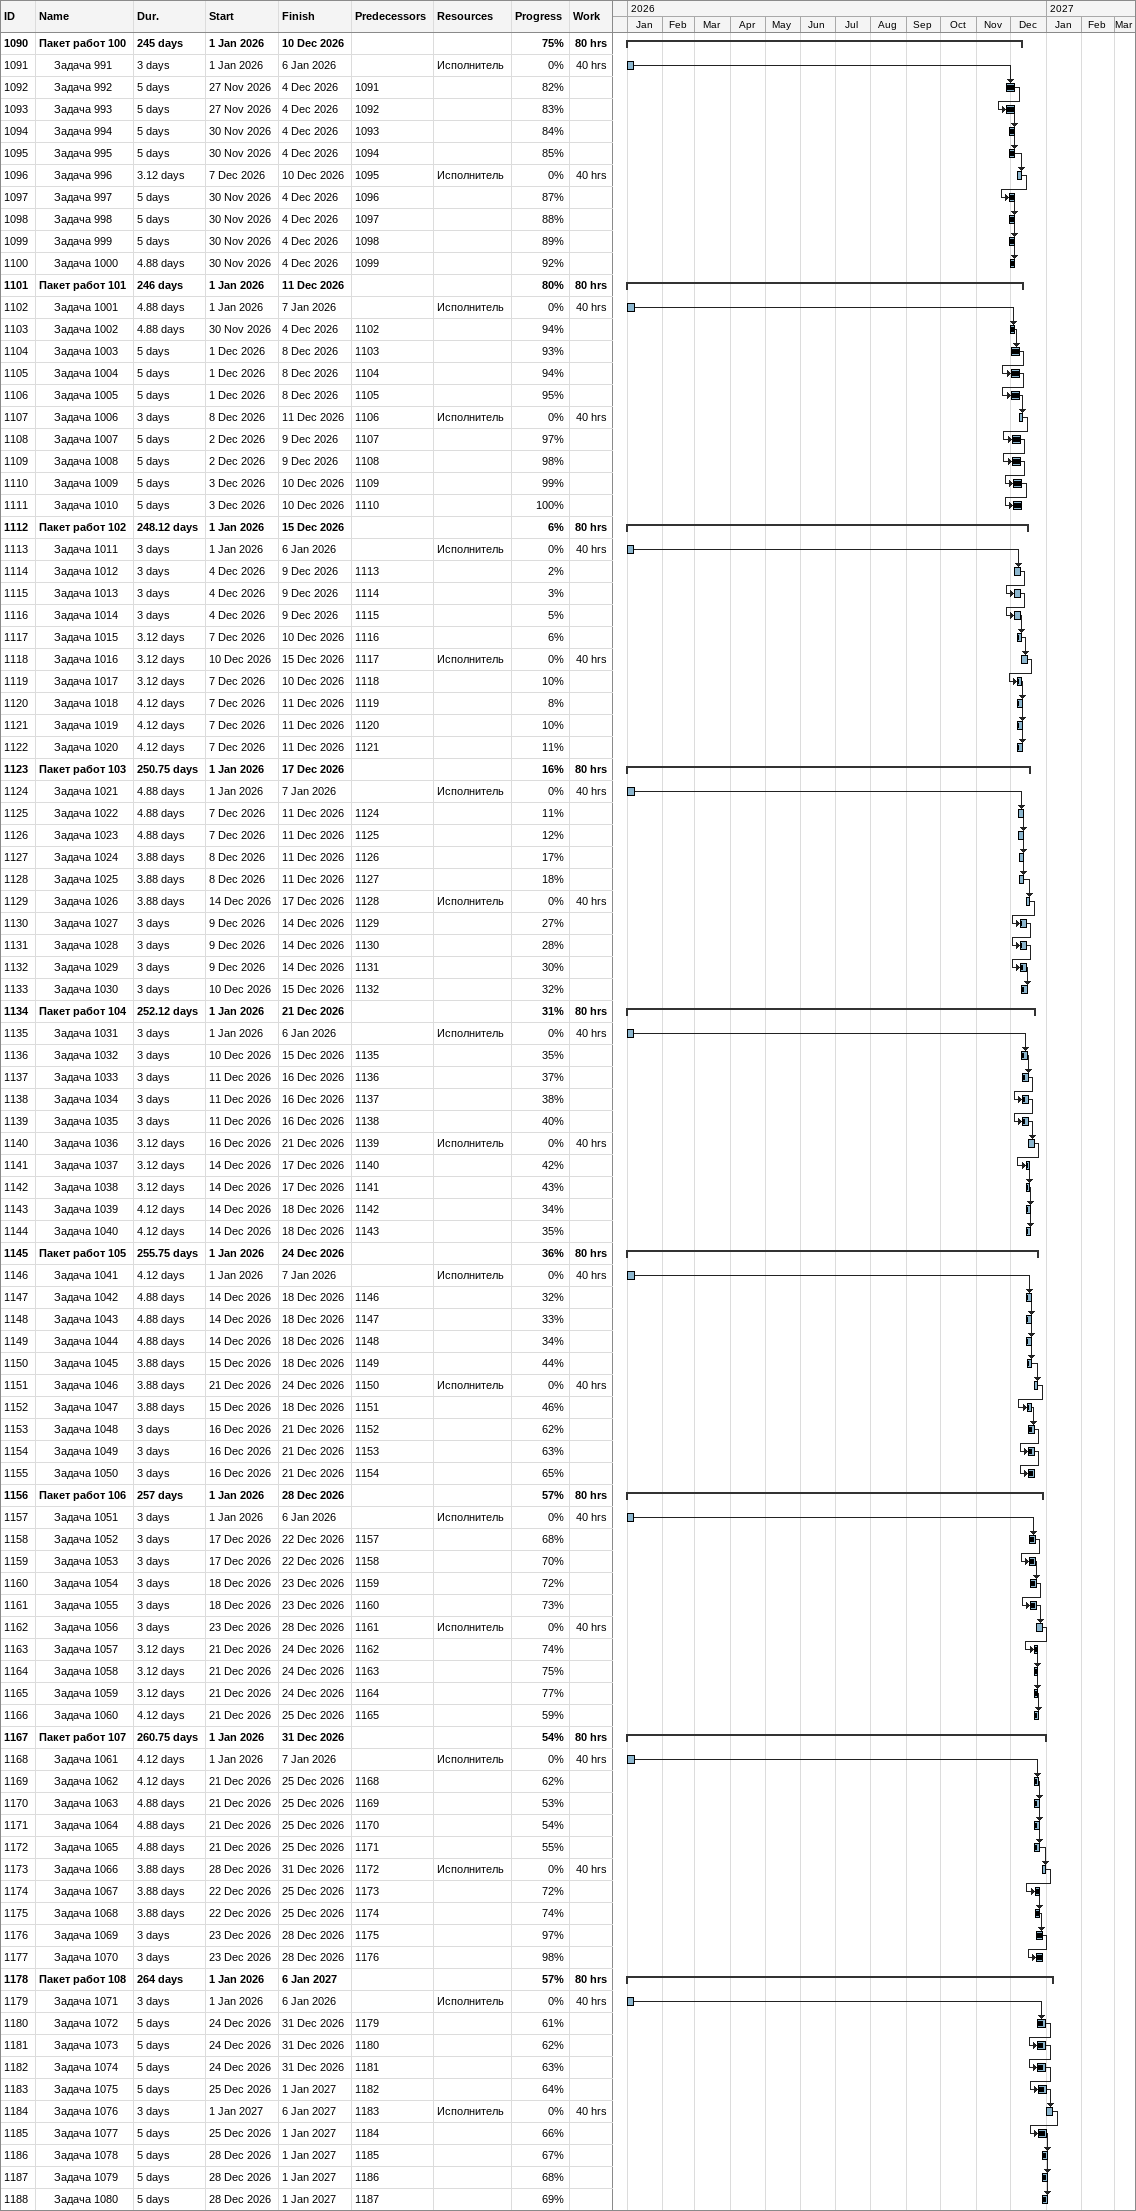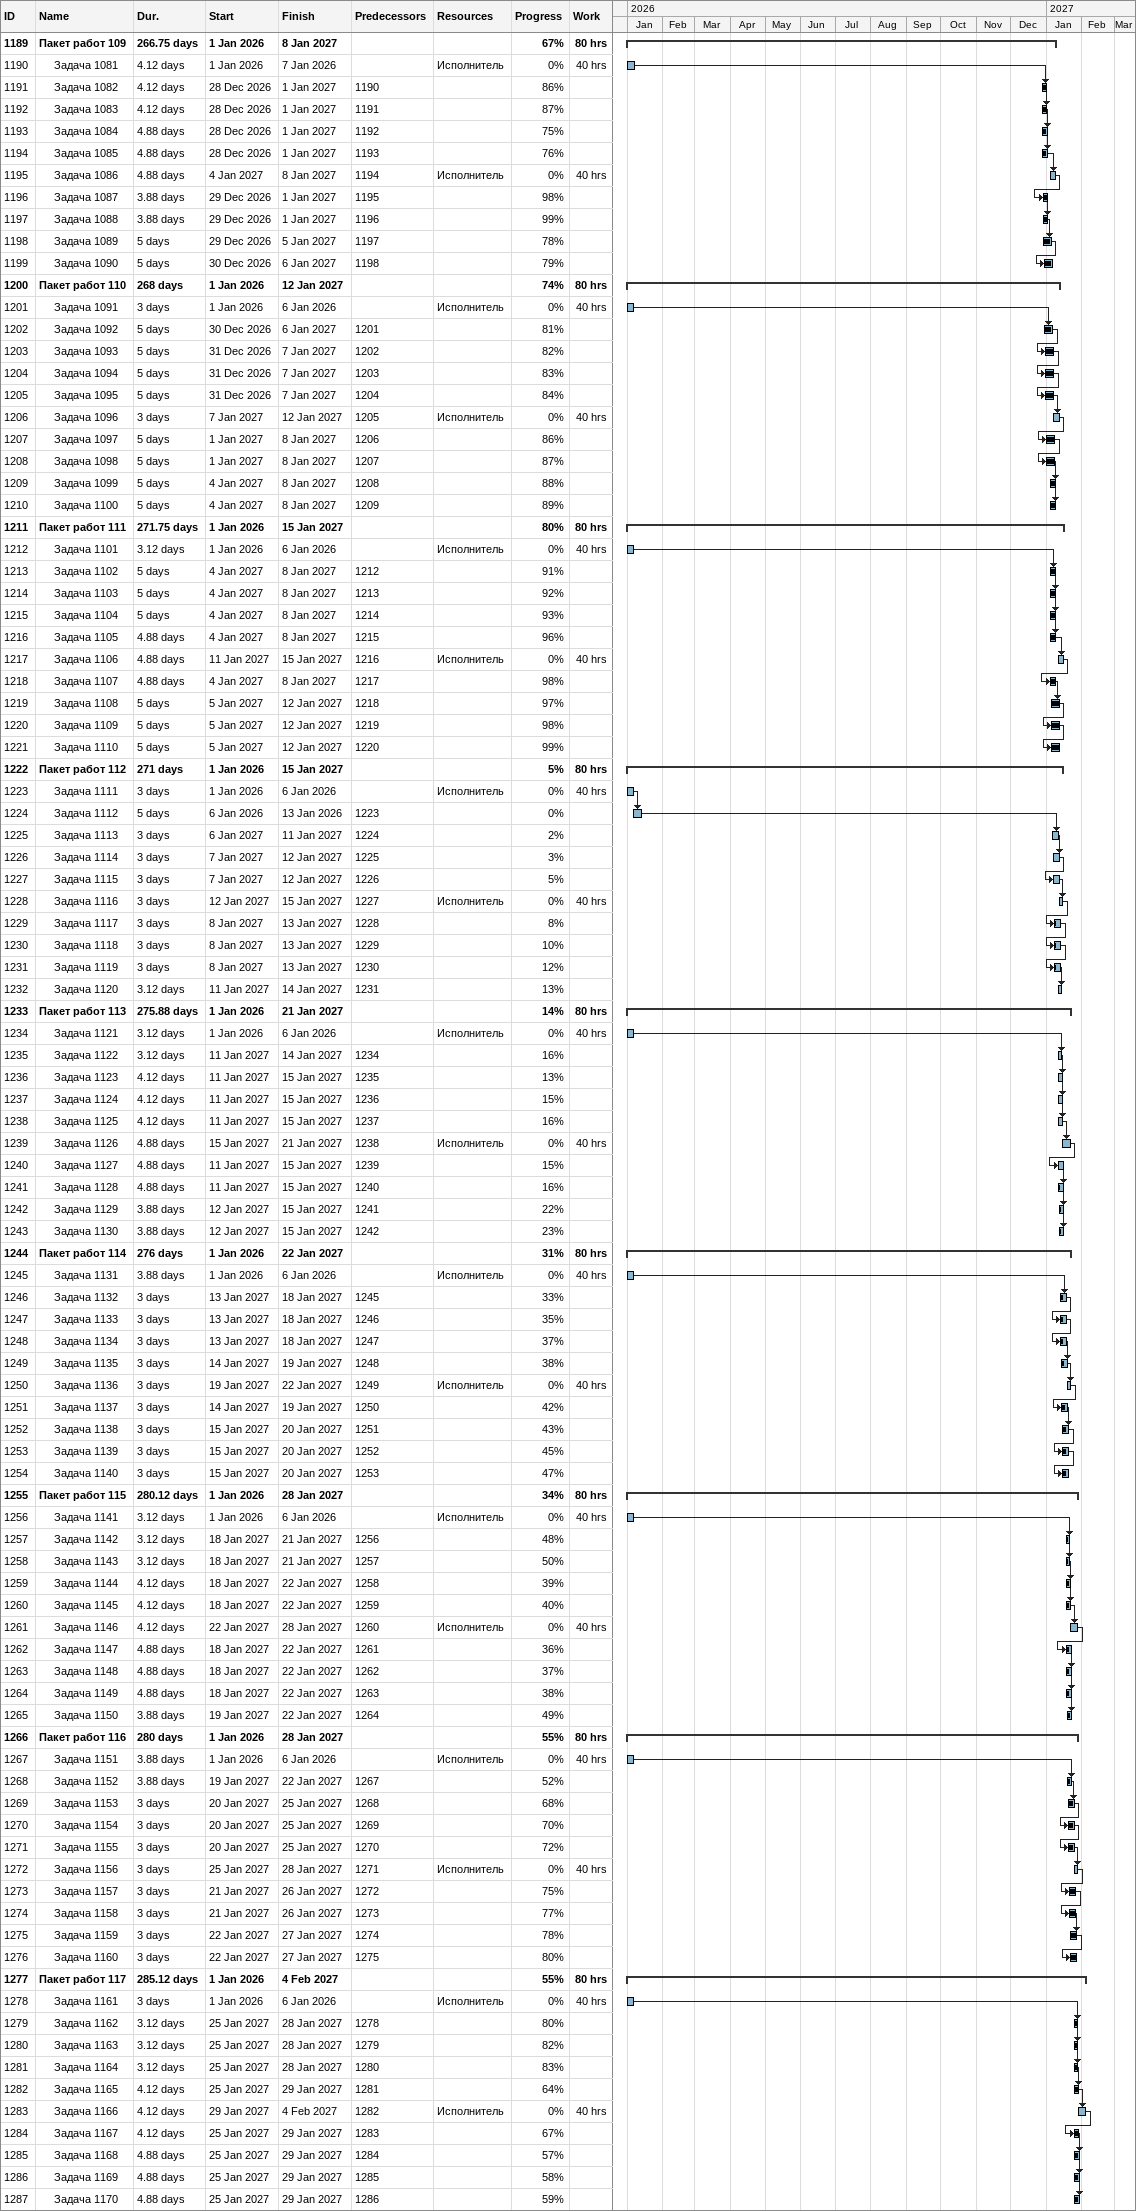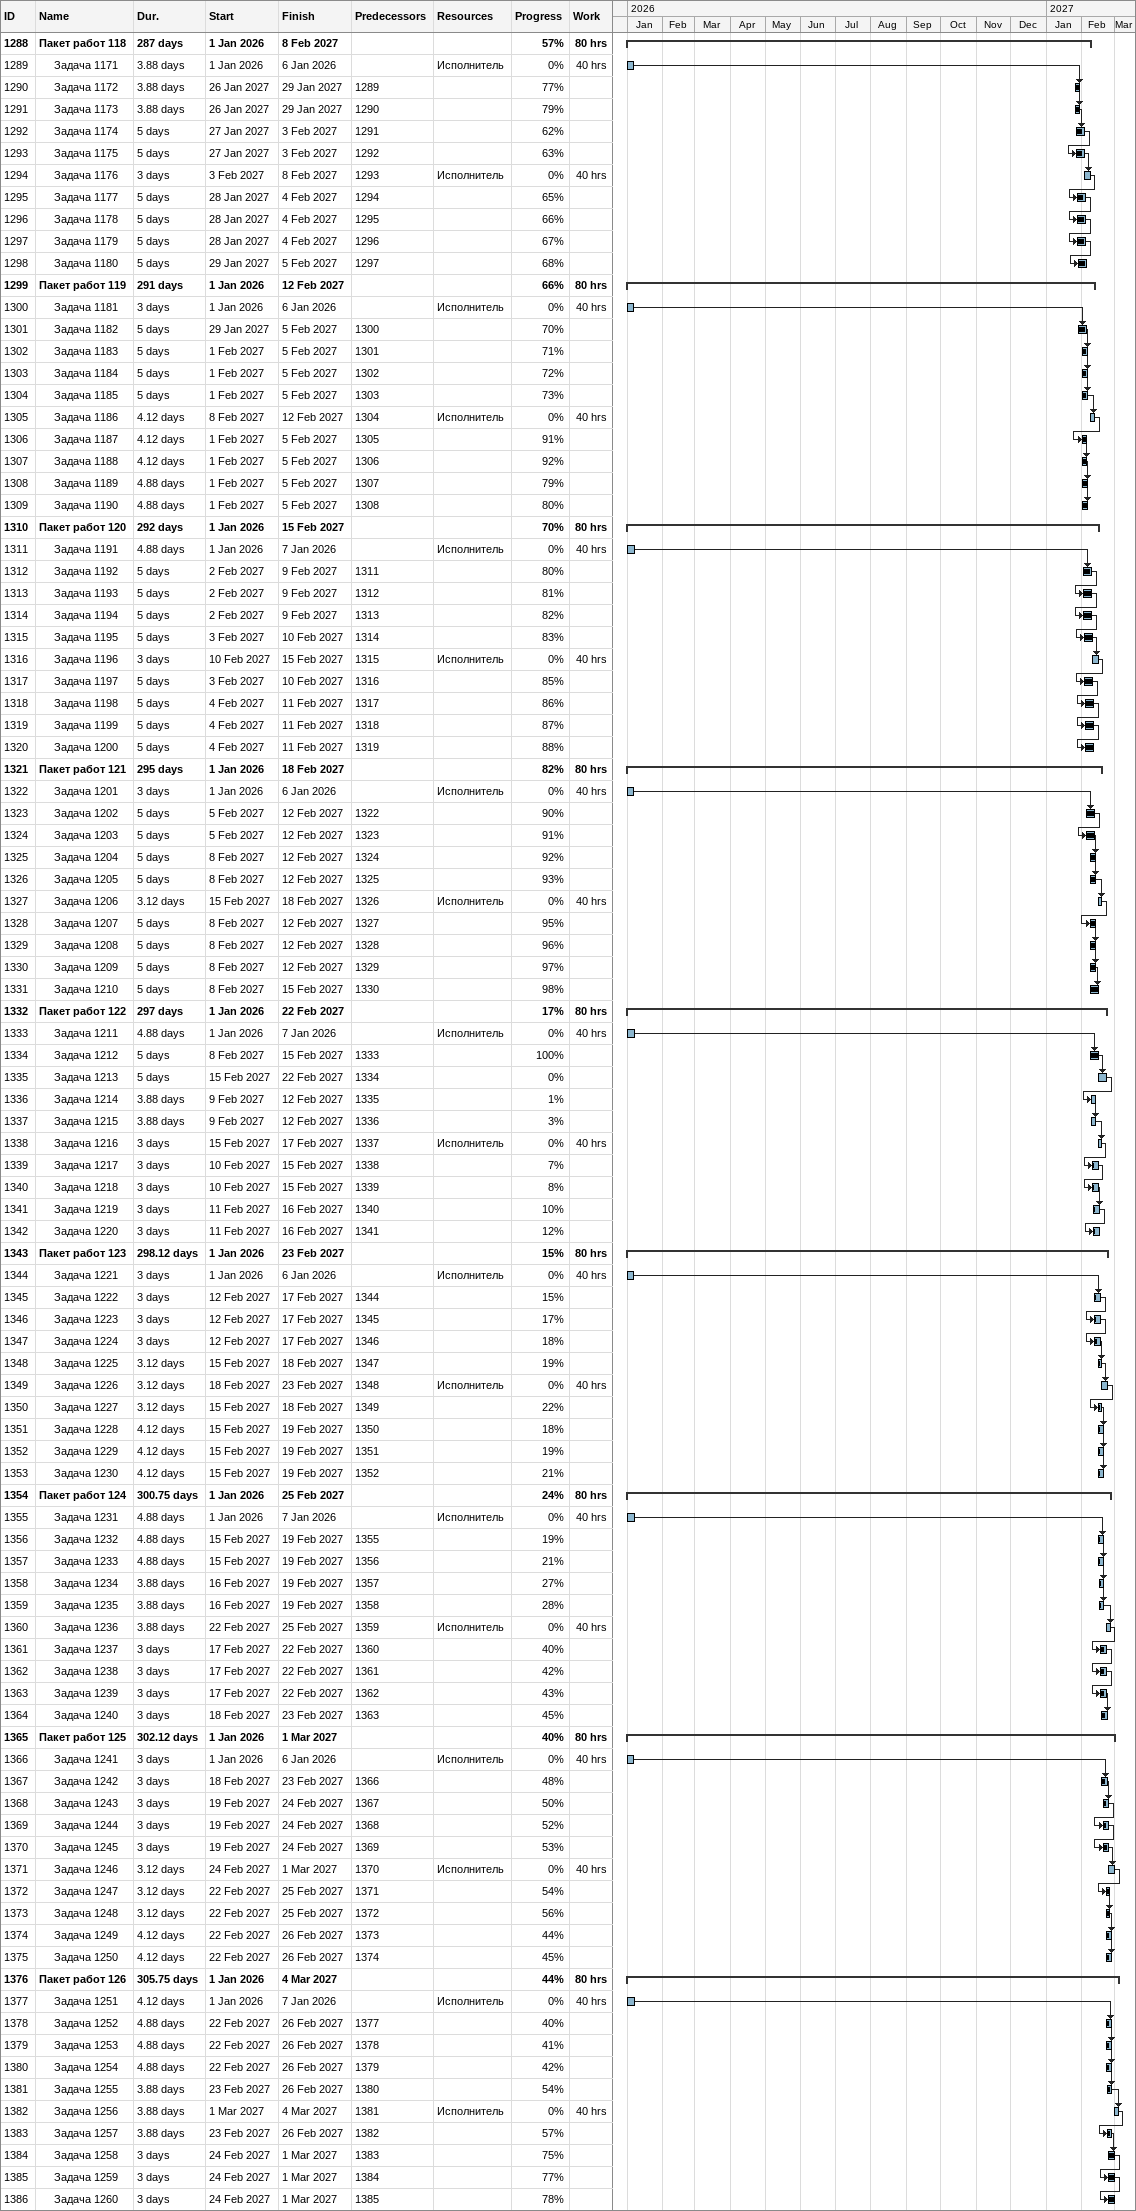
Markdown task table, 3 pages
| ID | Level | Task | Duration | Start | Finish | Predecessors | Resources | % complete | Work (h) |
|---|---|---|---|---|---|---|---|---|---|
| 1090 | 1 | **Пакет работ 100** | 245d | 2026-01-01 | 2026-12-10 |  |  | 75 | 80 |
| 1091 | 2 | Задача 991 | 3d | 2026-01-01 | 2026-01-06 |  | Исполнитель | 0 | 40 |
| 1092 | 2 | Задача 992 | 5d | 2026-11-27 | 2026-12-04 | 1091 |  | 82 |  |
| 1093 | 2 | Задача 993 | 5d | 2026-11-27 | 2026-12-04 | 1092 |  | 83 |  |
| 1094 | 2 | Задача 994 | 5d | 2026-11-30 | 2026-12-04 | 1093 |  | 84 |  |
| 1095 | 2 | Задача 995 | 5d | 2026-11-30 | 2026-12-04 | 1094 |  | 85 |  |
| 1096 | 2 | Задача 996 | 3.12d | 2026-12-07 | 2026-12-10 | 1095 | Исполнитель | 0 | 40 |
| 1097 | 2 | Задача 997 | 5d | 2026-11-30 | 2026-12-04 | 1096 |  | 87 |  |
| 1098 | 2 | Задача 998 | 5d | 2026-11-30 | 2026-12-04 | 1097 |  | 88 |  |
| 1099 | 2 | Задача 999 | 5d | 2026-11-30 | 2026-12-04 | 1098 |  | 89 |  |
| 1100 | 2 | Задача 1000 | 4.88d | 2026-11-30 | 2026-12-04 | 1099 |  | 92 |  |
| 1101 | 1 | **Пакет работ 101** | 246d | 2026-01-01 | 2026-12-11 |  |  | 80 | 80 |
| 1102 | 2 | Задача 1001 | 4.88d | 2026-01-01 | 2026-01-07 |  | Исполнитель | 0 | 40 |
| 1103 | 2 | Задача 1002 | 4.88d | 2026-11-30 | 2026-12-04 | 1102 |  | 94 |  |
| 1104 | 2 | Задача 1003 | 5d | 2026-12-01 | 2026-12-08 | 1103 |  | 93 |  |
| 1105 | 2 | Задача 1004 | 5d | 2026-12-01 | 2026-12-08 | 1104 |  | 94 |  |
| 1106 | 2 | Задача 1005 | 5d | 2026-12-01 | 2026-12-08 | 1105 |  | 95 |  |
| 1107 | 2 | Задача 1006 | 3d | 2026-12-08 | 2026-12-11 | 1106 | Исполнитель | 0 | 40 |
| 1108 | 2 | Задача 1007 | 5d | 2026-12-02 | 2026-12-09 | 1107 |  | 97 |  |
| 1109 | 2 | Задача 1008 | 5d | 2026-12-02 | 2026-12-09 | 1108 |  | 98 |  |
| 1110 | 2 | Задача 1009 | 5d | 2026-12-03 | 2026-12-10 | 1109 |  | 99 |  |
| 1111 | 2 | Задача 1010 | 5d | 2026-12-03 | 2026-12-10 | 1110 |  | 100 |  |
| 1112 | 1 | **Пакет работ 102** | 248.12d | 2026-01-01 | 2026-12-15 |  |  | 6 | 80 |
| 1113 | 2 | Задача 1011 | 3d | 2026-01-01 | 2026-01-06 |  | Исполнитель | 0 | 40 |
| 1114 | 2 | Задача 1012 | 3d | 2026-12-04 | 2026-12-09 | 1113 |  | 2 |  |
| 1115 | 2 | Задача 1013 | 3d | 2026-12-04 | 2026-12-09 | 1114 |  | 3 |  |
| 1116 | 2 | Задача 1014 | 3d | 2026-12-04 | 2026-12-09 | 1115 |  | 5 |  |
| 1117 | 2 | Задача 1015 | 3.12d | 2026-12-07 | 2026-12-10 | 1116 |  | 6 |  |
| 1118 | 2 | Задача 1016 | 3.12d | 2026-12-10 | 2026-12-15 | 1117 | Исполнитель | 0 | 40 |
| 1119 | 2 | Задача 1017 | 3.12d | 2026-12-07 | 2026-12-10 | 1118 |  | 10 |  |
| 1120 | 2 | Задача 1018 | 4.12d | 2026-12-07 | 2026-12-11 | 1119 |  | 8 |  |
| 1121 | 2 | Задача 1019 | 4.12d | 2026-12-07 | 2026-12-11 | 1120 |  | 10 |  |
| 1122 | 2 | Задача 1020 | 4.12d | 2026-12-07 | 2026-12-11 | 1121 |  | 11 |  |
| 1123 | 1 | **Пакет работ 103** | 250.75d | 2026-01-01 | 2026-12-17 |  |  | 16 | 80 |
| 1124 | 2 | Задача 1021 | 4.88d | 2026-01-01 | 2026-01-07 |  | Исполнитель | 0 | 40 |
| 1125 | 2 | Задача 1022 | 4.88d | 2026-12-07 | 2026-12-11 | 1124 |  | 11 |  |
| 1126 | 2 | Задача 1023 | 4.88d | 2026-12-07 | 2026-12-11 | 1125 |  | 12 |  |
| 1127 | 2 | Задача 1024 | 3.88d | 2026-12-08 | 2026-12-11 | 1126 |  | 17 |  |
| 1128 | 2 | Задача 1025 | 3.88d | 2026-12-08 | 2026-12-11 | 1127 |  | 18 |  |
| 1129 | 2 | Задача 1026 | 3.88d | 2026-12-14 | 2026-12-17 | 1128 | Исполнитель | 0 | 40 |
| 1130 | 2 | Задача 1027 | 3d | 2026-12-09 | 2026-12-14 | 1129 |  | 27 |  |
| 1131 | 2 | Задача 1028 | 3d | 2026-12-09 | 2026-12-14 | 1130 |  | 28 |  |
| 1132 | 2 | Задача 1029 | 3d | 2026-12-09 | 2026-12-14 | 1131 |  | 30 |  |
| 1133 | 2 | Задача 1030 | 3d | 2026-12-10 | 2026-12-15 | 1132 |  | 32 |  |
| 1134 | 1 | **Пакет работ 104** | 252.12d | 2026-01-01 | 2026-12-21 |  |  | 31 | 80 |
| 1135 | 2 | Задача 1031 | 3d | 2026-01-01 | 2026-01-06 |  | Исполнитель | 0 | 40 |
| 1136 | 2 | Задача 1032 | 3d | 2026-12-10 | 2026-12-15 | 1135 |  | 35 |  |
| 1137 | 2 | Задача 1033 | 3d | 2026-12-11 | 2026-12-16 | 1136 |  | 37 |  |
| 1138 | 2 | Задача 1034 | 3d | 2026-12-11 | 2026-12-16 | 1137 |  | 38 |  |
| 1139 | 2 | Задача 1035 | 3d | 2026-12-11 | 2026-12-16 | 1138 |  | 40 |  |
| 1140 | 2 | Задача 1036 | 3.12d | 2026-12-16 | 2026-12-21 | 1139 | Исполнитель | 0 | 40 |
| 1141 | 2 | Задача 1037 | 3.12d | 2026-12-14 | 2026-12-17 | 1140 |  | 42 |  |
| 1142 | 2 | Задача 1038 | 3.12d | 2026-12-14 | 2026-12-17 | 1141 |  | 43 |  |
| 1143 | 2 | Задача 1039 | 4.12d | 2026-12-14 | 2026-12-18 | 1142 |  | 34 |  |
| 1144 | 2 | Задача 1040 | 4.12d | 2026-12-14 | 2026-12-18 | 1143 |  | 35 |  |
| 1145 | 1 | **Пакет работ 105** | 255.75d | 2026-01-01 | 2026-12-24 |  |  | 36 | 80 |
| 1146 | 2 | Задача 1041 | 4.12d | 2026-01-01 | 2026-01-07 |  | Исполнитель | 0 | 40 |
| 1147 | 2 | Задача 1042 | 4.88d | 2026-12-14 | 2026-12-18 | 1146 |  | 32 |  |
| 1148 | 2 | Задача 1043 | 4.88d | 2026-12-14 | 2026-12-18 | 1147 |  | 33 |  |
| 1149 | 2 | Задача 1044 | 4.88d | 2026-12-14 | 2026-12-18 | 1148 |  | 34 |  |
| 1150 | 2 | Задача 1045 | 3.88d | 2026-12-15 | 2026-12-18 | 1149 |  | 44 |  |
| 1151 | 2 | Задача 1046 | 3.88d | 2026-12-21 | 2026-12-24 | 1150 | Исполнитель | 0 | 40 |
| 1152 | 2 | Задача 1047 | 3.88d | 2026-12-15 | 2026-12-18 | 1151 |  | 46 |  |
| 1153 | 2 | Задача 1048 | 3d | 2026-12-16 | 2026-12-21 | 1152 |  | 62 |  |
| 1154 | 2 | Задача 1049 | 3d | 2026-12-16 | 2026-12-21 | 1153 |  | 63 |  |
| 1155 | 2 | Задача 1050 | 3d | 2026-12-16 | 2026-12-21 | 1154 |  | 65 |  |
| 1156 | 1 | **Пакет работ 106** | 257d | 2026-01-01 | 2026-12-28 |  |  | 57 | 80 |
| 1157 | 2 | Задача 1051 | 3d | 2026-01-01 | 2026-01-06 |  | Исполнитель | 0 | 40 |
| 1158 | 2 | Задача 1052 | 3d | 2026-12-17 | 2026-12-22 | 1157 |  | 68 |  |
| 1159 | 2 | Задача 1053 | 3d | 2026-12-17 | 2026-12-22 | 1158 |  | 70 |  |
| 1160 | 2 | Задача 1054 | 3d | 2026-12-18 | 2026-12-23 | 1159 |  | 72 |  |
| 1161 | 2 | Задача 1055 | 3d | 2026-12-18 | 2026-12-23 | 1160 |  | 73 |  |
| 1162 | 2 | Задача 1056 | 3d | 2026-12-23 | 2026-12-28 | 1161 | Исполнитель | 0 | 40 |
| 1163 | 2 | Задача 1057 | 3.12d | 2026-12-21 | 2026-12-24 | 1162 |  | 74 |  |
| 1164 | 2 | Задача 1058 | 3.12d | 2026-12-21 | 2026-12-24 | 1163 |  | 75 |  |
| 1165 | 2 | Задача 1059 | 3.12d | 2026-12-21 | 2026-12-24 | 1164 |  | 77 |  |
| 1166 | 2 | Задача 1060 | 4.12d | 2026-12-21 | 2026-12-25 | 1165 |  | 59 |  |
| 1167 | 1 | **Пакет работ 107** | 260.75d | 2026-01-01 | 2026-12-31 |  |  | 54 | 80 |
| 1168 | 2 | Задача 1061 | 4.12d | 2026-01-01 | 2026-01-07 |  | Исполнитель | 0 | 40 |
| 1169 | 2 | Задача 1062 | 4.12d | 2026-12-21 | 2026-12-25 | 1168 |  | 62 |  |
| 1170 | 2 | Задача 1063 | 4.88d | 2026-12-21 | 2026-12-25 | 1169 |  | 53 |  |
| 1171 | 2 | Задача 1064 | 4.88d | 2026-12-21 | 2026-12-25 | 1170 |  | 54 |  |
| 1172 | 2 | Задача 1065 | 4.88d | 2026-12-21 | 2026-12-25 | 1171 |  | 55 |  |
| 1173 | 2 | Задача 1066 | 3.88d | 2026-12-28 | 2026-12-31 | 1172 | Исполнитель | 0 | 40 |
| 1174 | 2 | Задача 1067 | 3.88d | 2026-12-22 | 2026-12-25 | 1173 |  | 72 |  |
| 1175 | 2 | Задача 1068 | 3.88d | 2026-12-22 | 2026-12-25 | 1174 |  | 74 |  |
| 1176 | 2 | Задача 1069 | 3d | 2026-12-23 | 2026-12-28 | 1175 |  | 97 |  |
| 1177 | 2 | Задача 1070 | 3d | 2026-12-23 | 2026-12-28 | 1176 |  | 98 |  |
| 1178 | 1 | **Пакет работ 108** | 264d | 2026-01-01 | 2027-01-06 |  |  | 57 | 80 |
| 1179 | 2 | Задача 1071 | 3d | 2026-01-01 | 2026-01-06 |  | Исполнитель | 0 | 40 |
| 1180 | 2 | Задача 1072 | 5d | 2026-12-24 | 2026-12-31 | 1179 |  | 61 |  |
| 1181 | 2 | Задача 1073 | 5d | 2026-12-24 | 2026-12-31 | 1180 |  | 62 |  |
| 1182 | 2 | Задача 1074 | 5d | 2026-12-24 | 2026-12-31 | 1181 |  | 63 |  |
| 1183 | 2 | Задача 1075 | 5d | 2026-12-25 | 2027-01-01 | 1182 |  | 64 |  |
| 1184 | 2 | Задача 1076 | 3d | 2027-01-01 | 2027-01-06 | 1183 | Исполнитель | 0 | 40 |
| 1185 | 2 | Задача 1077 | 5d | 2026-12-25 | 2027-01-01 | 1184 |  | 66 |  |
| 1186 | 2 | Задача 1078 | 5d | 2026-12-28 | 2027-01-01 | 1185 |  | 67 |  |
| 1187 | 2 | Задача 1079 | 5d | 2026-12-28 | 2027-01-01 | 1186 |  | 68 |  |
| 1188 | 2 | Задача 1080 | 5d | 2026-12-28 | 2027-01-01 | 1187 |  | 69 |  |
| 1189 | 1 | **Пакет работ 109** | 266.75d | 2026-01-01 | 2027-01-08 |  |  | 67 | 80 |
| 1190 | 2 | Задача 1081 | 4.12d | 2026-01-01 | 2026-01-07 |  | Исполнитель | 0 | 40 |
| 1191 | 2 | Задача 1082 | 4.12d | 2026-12-28 | 2027-01-01 | 1190 |  | 86 |  |
| 1192 | 2 | Задача 1083 | 4.12d | 2026-12-28 | 2027-01-01 | 1191 |  | 87 |  |
| 1193 | 2 | Задача 1084 | 4.88d | 2026-12-28 | 2027-01-01 | 1192 |  | 75 |  |
| 1194 | 2 | Задача 1085 | 4.88d | 2026-12-28 | 2027-01-01 | 1193 |  | 76 |  |
| 1195 | 2 | Задача 1086 | 4.88d | 2027-01-04 | 2027-01-08 | 1194 | Исполнитель | 0 | 40 |
| 1196 | 2 | Задача 1087 | 3.88d | 2026-12-29 | 2027-01-01 | 1195 |  | 98 |  |
| 1197 | 2 | Задача 1088 | 3.88d | 2026-12-29 | 2027-01-01 | 1196 |  | 99 |  |
| 1198 | 2 | Задача 1089 | 5d | 2026-12-29 | 2027-01-05 | 1197 |  | 78 |  |
| 1199 | 2 | Задача 1090 | 5d | 2026-12-30 | 2027-01-06 | 1198 |  | 79 |  |
| 1200 | 1 | **Пакет работ 110** | 268d | 2026-01-01 | 2027-01-12 |  |  | 74 | 80 |
| 1201 | 2 | Задача 1091 | 3d | 2026-01-01 | 2026-01-06 |  | Исполнитель | 0 | 40 |
| 1202 | 2 | Задача 1092 | 5d | 2026-12-30 | 2027-01-06 | 1201 |  | 81 |  |
| 1203 | 2 | Задача 1093 | 5d | 2026-12-31 | 2027-01-07 | 1202 |  | 82 |  |
| 1204 | 2 | Задача 1094 | 5d | 2026-12-31 | 2027-01-07 | 1203 |  | 83 |  |
| 1205 | 2 | Задача 1095 | 5d | 2026-12-31 | 2027-01-07 | 1204 |  | 84 |  |
| 1206 | 2 | Задача 1096 | 3d | 2027-01-07 | 2027-01-12 | 1205 | Исполнитель | 0 | 40 |
| 1207 | 2 | Задача 1097 | 5d | 2027-01-01 | 2027-01-08 | 1206 |  | 86 |  |
| 1208 | 2 | Задача 1098 | 5d | 2027-01-01 | 2027-01-08 | 1207 |  | 87 |  |
| 1209 | 2 | Задача 1099 | 5d | 2027-01-04 | 2027-01-08 | 1208 |  | 88 |  |
| 1210 | 2 | Задача 1100 | 5d | 2027-01-04 | 2027-01-08 | 1209 |  | 89 |  |
| 1211 | 1 | **Пакет работ 111** | 271.75d | 2026-01-01 | 2027-01-15 |  |  | 80 | 80 |
| 1212 | 2 | Задача 1101 | 3.12d | 2026-01-01 | 2026-01-06 |  | Исполнитель | 0 | 40 |
| 1213 | 2 | Задача 1102 | 5d | 2027-01-04 | 2027-01-08 | 1212 |  | 91 |  |
| 1214 | 2 | Задача 1103 | 5d | 2027-01-04 | 2027-01-08 | 1213 |  | 92 |  |
| 1215 | 2 | Задача 1104 | 5d | 2027-01-04 | 2027-01-08 | 1214 |  | 93 |  |
| 1216 | 2 | Задача 1105 | 4.88d | 2027-01-04 | 2027-01-08 | 1215 |  | 96 |  |
| 1217 | 2 | Задача 1106 | 4.88d | 2027-01-11 | 2027-01-15 | 1216 | Исполнитель | 0 | 40 |
| 1218 | 2 | Задача 1107 | 4.88d | 2027-01-04 | 2027-01-08 | 1217 |  | 98 |  |
| 1219 | 2 | Задача 1108 | 5d | 2027-01-05 | 2027-01-12 | 1218 |  | 97 |  |
| 1220 | 2 | Задача 1109 | 5d | 2027-01-05 | 2027-01-12 | 1219 |  | 98 |  |
| 1221 | 2 | Задача 1110 | 5d | 2027-01-05 | 2027-01-12 | 1220 |  | 99 |  |
| 1222 | 1 | **Пакет работ 112** | 271d | 2026-01-01 | 2027-01-15 |  |  | 5 | 80 |
| 1223 | 2 | Задача 1111 | 3d | 2026-01-01 | 2026-01-06 |  | Исполнитель | 0 | 40 |
| 1224 | 2 | Задача 1112 | 5d | 2026-01-06 | 2026-01-13 | 1223 |  | 0 |  |
| 1225 | 2 | Задача 1113 | 3d | 2027-01-06 | 2027-01-11 | 1224 |  | 2 |  |
| 1226 | 2 | Задача 1114 | 3d | 2027-01-07 | 2027-01-12 | 1225 |  | 3 |  |
| 1227 | 2 | Задача 1115 | 3d | 2027-01-07 | 2027-01-12 | 1226 |  | 5 |  |
| 1228 | 2 | Задача 1116 | 3d | 2027-01-12 | 2027-01-15 | 1227 | Исполнитель | 0 | 40 |
| 1229 | 2 | Задача 1117 | 3d | 2027-01-08 | 2027-01-13 | 1228 |  | 8 |  |
| 1230 | 2 | Задача 1118 | 3d | 2027-01-08 | 2027-01-13 | 1229 |  | 10 |  |
| 1231 | 2 | Задача 1119 | 3d | 2027-01-08 | 2027-01-13 | 1230 |  | 12 |  |
| 1232 | 2 | Задача 1120 | 3.12d | 2027-01-11 | 2027-01-14 | 1231 |  | 13 |  |
| 1233 | 1 | **Пакет работ 113** | 275.88d | 2026-01-01 | 2027-01-21 |  |  | 14 | 80 |
| 1234 | 2 | Задача 1121 | 3.12d | 2026-01-01 | 2026-01-06 |  | Исполнитель | 0 | 40 |
| 1235 | 2 | Задача 1122 | 3.12d | 2027-01-11 | 2027-01-14 | 1234 |  | 16 |  |
| 1236 | 2 | Задача 1123 | 4.12d | 2027-01-11 | 2027-01-15 | 1235 |  | 13 |  |
| 1237 | 2 | Задача 1124 | 4.12d | 2027-01-11 | 2027-01-15 | 1236 |  | 15 |  |
| 1238 | 2 | Задача 1125 | 4.12d | 2027-01-11 | 2027-01-15 | 1237 |  | 16 |  |
| 1239 | 2 | Задача 1126 | 4.88d | 2027-01-15 | 2027-01-21 | 1238 | Исполнитель | 0 | 40 |
| 1240 | 2 | Задача 1127 | 4.88d | 2027-01-11 | 2027-01-15 | 1239 |  | 15 |  |
| 1241 | 2 | Задача 1128 | 4.88d | 2027-01-11 | 2027-01-15 | 1240 |  | 16 |  |
| 1242 | 2 | Задача 1129 | 3.88d | 2027-01-12 | 2027-01-15 | 1241 |  | 22 |  |
| 1243 | 2 | Задача 1130 | 3.88d | 2027-01-12 | 2027-01-15 | 1242 |  | 23 |  |
| 1244 | 1 | **Пакет работ 114** | 276d | 2026-01-01 | 2027-01-22 |  |  | 31 | 80 |
| 1245 | 2 | Задача 1131 | 3.88d | 2026-01-01 | 2026-01-06 |  | Исполнитель | 0 | 40 |
| 1246 | 2 | Задача 1132 | 3d | 2027-01-13 | 2027-01-18 | 1245 |  | 33 |  |
| 1247 | 2 | Задача 1133 | 3d | 2027-01-13 | 2027-01-18 | 1246 |  | 35 |  |
| 1248 | 2 | Задача 1134 | 3d | 2027-01-13 | 2027-01-18 | 1247 |  | 37 |  |
| 1249 | 2 | Задача 1135 | 3d | 2027-01-14 | 2027-01-19 | 1248 |  | 38 |  |
| 1250 | 2 | Задача 1136 | 3d | 2027-01-19 | 2027-01-22 | 1249 | Исполнитель | 0 | 40 |
| 1251 | 2 | Задача 1137 | 3d | 2027-01-14 | 2027-01-19 | 1250 |  | 42 |  |
| 1252 | 2 | Задача 1138 | 3d | 2027-01-15 | 2027-01-20 | 1251 |  | 43 |  |
| 1253 | 2 | Задача 1139 | 3d | 2027-01-15 | 2027-01-20 | 1252 |  | 45 |  |
| 1254 | 2 | Задача 1140 | 3d | 2027-01-15 | 2027-01-20 | 1253 |  | 47 |  |
| 1255 | 1 | **Пакет работ 115** | 280.12d | 2026-01-01 | 2027-01-28 |  |  | 34 | 80 |
| 1256 | 2 | Задача 1141 | 3.12d | 2026-01-01 | 2026-01-06 |  | Исполнитель | 0 | 40 |
| 1257 | 2 | Задача 1142 | 3.12d | 2027-01-18 | 2027-01-21 | 1256 |  | 48 |  |
| 1258 | 2 | Задача 1143 | 3.12d | 2027-01-18 | 2027-01-21 | 1257 |  | 50 |  |
| 1259 | 2 | Задача 1144 | 4.12d | 2027-01-18 | 2027-01-22 | 1258 |  | 39 |  |
| 1260 | 2 | Задача 1145 | 4.12d | 2027-01-18 | 2027-01-22 | 1259 |  | 40 |  |
| 1261 | 2 | Задача 1146 | 4.12d | 2027-01-22 | 2027-01-28 | 1260 | Исполнитель | 0 | 40 |
| 1262 | 2 | Задача 1147 | 4.88d | 2027-01-18 | 2027-01-22 | 1261 |  | 36 |  |
| 1263 | 2 | Задача 1148 | 4.88d | 2027-01-18 | 2027-01-22 | 1262 |  | 37 |  |
| 1264 | 2 | Задача 1149 | 4.88d | 2027-01-18 | 2027-01-22 | 1263 |  | 38 |  |
| 1265 | 2 | Задача 1150 | 3.88d | 2027-01-19 | 2027-01-22 | 1264 |  | 49 |  |
| 1266 | 1 | **Пакет работ 116** | 280d | 2026-01-01 | 2027-01-28 |  |  | 55 | 80 |
| 1267 | 2 | Задача 1151 | 3.88d | 2026-01-01 | 2026-01-06 |  | Исполнитель | 0 | 40 |
| 1268 | 2 | Задача 1152 | 3.88d | 2027-01-19 | 2027-01-22 | 1267 |  | 52 |  |
| 1269 | 2 | Задача 1153 | 3d | 2027-01-20 | 2027-01-25 | 1268 |  | 68 |  |
| 1270 | 2 | Задача 1154 | 3d | 2027-01-20 | 2027-01-25 | 1269 |  | 70 |  |
| 1271 | 2 | Задача 1155 | 3d | 2027-01-20 | 2027-01-25 | 1270 |  | 72 |  |
| 1272 | 2 | Задача 1156 | 3d | 2027-01-25 | 2027-01-28 | 1271 | Исполнитель | 0 | 40 |
| 1273 | 2 | Задача 1157 | 3d | 2027-01-21 | 2027-01-26 | 1272 |  | 75 |  |
| 1274 | 2 | Задача 1158 | 3d | 2027-01-21 | 2027-01-26 | 1273 |  | 77 |  |
| 1275 | 2 | Задача 1159 | 3d | 2027-01-22 | 2027-01-27 | 1274 |  | 78 |  |
| 1276 | 2 | Задача 1160 | 3d | 2027-01-22 | 2027-01-27 | 1275 |  | 80 |  |
| 1277 | 1 | **Пакет работ 117** | 285.12d | 2026-01-01 | 2027-02-04 |  |  | 55 | 80 |
| 1278 | 2 | Задача 1161 | 3d | 2026-01-01 | 2026-01-06 |  | Исполнитель | 0 | 40 |
| 1279 | 2 | Задача 1162 | 3.12d | 2027-01-25 | 2027-01-28 | 1278 |  | 80 |  |
| 1280 | 2 | Задача 1163 | 3.12d | 2027-01-25 | 2027-01-28 | 1279 |  | 82 |  |
| 1281 | 2 | Задача 1164 | 3.12d | 2027-01-25 | 2027-01-28 | 1280 |  | 83 |  |
| 1282 | 2 | Задача 1165 | 4.12d | 2027-01-25 | 2027-01-29 | 1281 |  | 64 |  |
| 1283 | 2 | Задача 1166 | 4.12d | 2027-01-29 | 2027-02-04 | 1282 | Исполнитель | 0 | 40 |
| 1284 | 2 | Задача 1167 | 4.12d | 2027-01-25 | 2027-01-29 | 1283 |  | 67 |  |
| 1285 | 2 | Задача 1168 | 4.88d | 2027-01-25 | 2027-01-29 | 1284 |  | 57 |  |
| 1286 | 2 | Задача 1169 | 4.88d | 2027-01-25 | 2027-01-29 | 1285 |  | 58 |  |
| 1287 | 2 | Задача 1170 | 4.88d | 2027-01-25 | 2027-01-29 | 1286 |  | 59 |  |
| 1288 | 1 | **Пакет работ 118** | 287d | 2026-01-01 | 2027-02-08 |  |  | 57 | 80 |
| 1289 | 2 | Задача 1171 | 3.88d | 2026-01-01 | 2026-01-06 |  | Исполнитель | 0 | 40 |
| 1290 | 2 | Задача 1172 | 3.88d | 2027-01-26 | 2027-01-29 | 1289 |  | 77 |  |
| 1291 | 2 | Задача 1173 | 3.88d | 2027-01-26 | 2027-01-29 | 1290 |  | 79 |  |
| 1292 | 2 | Задача 1174 | 5d | 2027-01-27 | 2027-02-03 | 1291 |  | 62 |  |
| 1293 | 2 | Задача 1175 | 5d | 2027-01-27 | 2027-02-03 | 1292 |  | 63 |  |
| 1294 | 2 | Задача 1176 | 3d | 2027-02-03 | 2027-02-08 | 1293 | Исполнитель | 0 | 40 |
| 1295 | 2 | Задача 1177 | 5d | 2027-01-28 | 2027-02-04 | 1294 |  | 65 |  |
| 1296 | 2 | Задача 1178 | 5d | 2027-01-28 | 2027-02-04 | 1295 |  | 66 |  |
| 1297 | 2 | Задача 1179 | 5d | 2027-01-28 | 2027-02-04 | 1296 |  | 67 |  |
| 1298 | 2 | Задача 1180 | 5d | 2027-01-29 | 2027-02-05 | 1297 |  | 68 |  |
| 1299 | 1 | **Пакет работ 119** | 291d | 2026-01-01 | 2027-02-12 |  |  | 66 | 80 |
| 1300 | 2 | Задача 1181 | 3d | 2026-01-01 | 2026-01-06 |  | Исполнитель | 0 | 40 |
| 1301 | 2 | Задача 1182 | 5d | 2027-01-29 | 2027-02-05 | 1300 |  | 70 |  |
| 1302 | 2 | Задача 1183 | 5d | 2027-02-01 | 2027-02-05 | 1301 |  | 71 |  |
| 1303 | 2 | Задача 1184 | 5d | 2027-02-01 | 2027-02-05 | 1302 |  | 72 |  |
| 1304 | 2 | Задача 1185 | 5d | 2027-02-01 | 2027-02-05 | 1303 |  | 73 |  |
| 1305 | 2 | Задача 1186 | 4.12d | 2027-02-08 | 2027-02-12 | 1304 | Исполнитель | 0 | 40 |
| 1306 | 2 | Задача 1187 | 4.12d | 2027-02-01 | 2027-02-05 | 1305 |  | 91 |  |
| 1307 | 2 | Задача 1188 | 4.12d | 2027-02-01 | 2027-02-05 | 1306 |  | 92 |  |
| 1308 | 2 | Задача 1189 | 4.88d | 2027-02-01 | 2027-02-05 | 1307 |  | 79 |  |
| 1309 | 2 | Задача 1190 | 4.88d | 2027-02-01 | 2027-02-05 | 1308 |  | 80 |  |
| 1310 | 1 | **Пакет работ 120** | 292d | 2026-01-01 | 2027-02-15 |  |  | 70 | 80 |
| 1311 | 2 | Задача 1191 | 4.88d | 2026-01-01 | 2026-01-07 |  | Исполнитель | 0 | 40 |
| 1312 | 2 | Задача 1192 | 5d | 2027-02-02 | 2027-02-09 | 1311 |  | 80 |  |
| 1313 | 2 | Задача 1193 | 5d | 2027-02-02 | 2027-02-09 | 1312 |  | 81 |  |
| 1314 | 2 | Задача 1194 | 5d | 2027-02-02 | 2027-02-09 | 1313 |  | 82 |  |
| 1315 | 2 | Задача 1195 | 5d | 2027-02-03 | 2027-02-10 | 1314 |  | 83 |  |
| 1316 | 2 | Задача 1196 | 3d | 2027-02-10 | 2027-02-15 | 1315 | Исполнитель | 0 | 40 |
| 1317 | 2 | Задача 1197 | 5d | 2027-02-03 | 2027-02-10 | 1316 |  | 85 |  |
| 1318 | 2 | Задача 1198 | 5d | 2027-02-04 | 2027-02-11 | 1317 |  | 86 |  |
| 1319 | 2 | Задача 1199 | 5d | 2027-02-04 | 2027-02-11 | 1318 |  | 87 |  |
| 1320 | 2 | Задача 1200 | 5d | 2027-02-04 | 2027-02-11 | 1319 |  | 88 |  |
| 1321 | 1 | **Пакет работ 121** | 295d | 2026-01-01 | 2027-02-18 |  |  | 82 | 80 |
| 1322 | 2 | Задача 1201 | 3d | 2026-01-01 | 2026-01-06 |  | Исполнитель | 0 | 40 |
| 1323 | 2 | Задача 1202 | 5d | 2027-02-05 | 2027-02-12 | 1322 |  | 90 |  |
| 1324 | 2 | Задача 1203 | 5d | 2027-02-05 | 2027-02-12 | 1323 |  | 91 |  |
| 1325 | 2 | Задача 1204 | 5d | 2027-02-08 | 2027-02-12 | 1324 |  | 92 |  |
| 1326 | 2 | Задача 1205 | 5d | 2027-02-08 | 2027-02-12 | 1325 |  | 93 |  |
| 1327 | 2 | Задача 1206 | 3.12d | 2027-02-15 | 2027-02-18 | 1326 | Исполнитель | 0 | 40 |
| 1328 | 2 | Задача 1207 | 5d | 2027-02-08 | 2027-02-12 | 1327 |  | 95 |  |
| 1329 | 2 | Задача 1208 | 5d | 2027-02-08 | 2027-02-12 | 1328 |  | 96 |  |
| 1330 | 2 | Задача 1209 | 5d | 2027-02-08 | 2027-02-12 | 1329 |  | 97 |  |
| 1331 | 2 | Задача 1210 | 5d | 2027-02-08 | 2027-02-15 | 1330 |  | 98 |  |
| 1332 | 1 | **Пакет работ 122** | 297d | 2026-01-01 | 2027-02-22 |  |  | 17 | 80 |
| 1333 | 2 | Задача 1211 | 4.88d | 2026-01-01 | 2026-01-07 |  | Исполнитель | 0 | 40 |
| 1334 | 2 | Задача 1212 | 5d | 2027-02-08 | 2027-02-15 | 1333 |  | 100 |  |
| 1335 | 2 | Задача 1213 | 5d | 2027-02-15 | 2027-02-22 | 1334 |  | 0 |  |
| 1336 | 2 | Задача 1214 | 3.88d | 2027-02-09 | 2027-02-12 | 1335 |  | 1 |  |
| 1337 | 2 | Задача 1215 | 3.88d | 2027-02-09 | 2027-02-12 | 1336 |  | 3 |  |
| 1338 | 2 | Задача 1216 | 3d | 2027-02-15 | 2027-02-17 | 1337 | Исполнитель | 0 | 40 |
| 1339 | 2 | Задача 1217 | 3d | 2027-02-10 | 2027-02-15 | 1338 |  | 7 |  |
| 1340 | 2 | Задача 1218 | 3d | 2027-02-10 | 2027-02-15 | 1339 |  | 8 |  |
| 1341 | 2 | Задача 1219 | 3d | 2027-02-11 | 2027-02-16 | 1340 |  | 10 |  |
| 1342 | 2 | Задача 1220 | 3d | 2027-02-11 | 2027-02-16 | 1341 |  | 12 |  |
| 1343 | 1 | **Пакет работ 123** | 298.12d | 2026-01-01 | 2027-02-23 |  |  | 15 | 80 |
| 1344 | 2 | Задача 1221 | 3d | 2026-01-01 | 2026-01-06 |  | Исполнитель | 0 | 40 |
| 1345 | 2 | Задача 1222 | 3d | 2027-02-12 | 2027-02-17 | 1344 |  | 15 |  |
| 1346 | 2 | Задача 1223 | 3d | 2027-02-12 | 2027-02-17 | 1345 |  | 17 |  |
| 1347 | 2 | Задача 1224 | 3d | 2027-02-12 | 2027-02-17 | 1346 |  | 18 |  |
| 1348 | 2 | Задача 1225 | 3.12d | 2027-02-15 | 2027-02-18 | 1347 |  | 19 |  |
| 1349 | 2 | Задача 1226 | 3.12d | 2027-02-18 | 2027-02-23 | 1348 | Исполнитель | 0 | 40 |
| 1350 | 2 | Задача 1227 | 3.12d | 2027-02-15 | 2027-02-18 | 1349 |  | 22 |  |
| 1351 | 2 | Задача 1228 | 4.12d | 2027-02-15 | 2027-02-19 | 1350 |  | 18 |  |
| 1352 | 2 | Задача 1229 | 4.12d | 2027-02-15 | 2027-02-19 | 1351 |  | 19 |  |
| 1353 | 2 | Задача 1230 | 4.12d | 2027-02-15 | 2027-02-19 | 1352 |  | 21 |  |
| 1354 | 1 | **Пакет работ 124** | 300.75d | 2026-01-01 | 2027-02-25 |  |  | 24 | 80 |
| 1355 | 2 | Задача 1231 | 4.88d | 2026-01-01 | 2026-01-07 |  | Исполнитель | 0 | 40 |
| 1356 | 2 | Задача 1232 | 4.88d | 2027-02-15 | 2027-02-19 | 1355 |  | 19 |  |
| 1357 | 2 | Задача 1233 | 4.88d | 2027-02-15 | 2027-02-19 | 1356 |  | 21 |  |
| 1358 | 2 | Задача 1234 | 3.88d | 2027-02-16 | 2027-02-19 | 1357 |  | 27 |  |
| 1359 | 2 | Задача 1235 | 3.88d | 2027-02-16 | 2027-02-19 | 1358 |  | 28 |  |
| 1360 | 2 | Задача 1236 | 3.88d | 2027-02-22 | 2027-02-25 | 1359 | Исполнитель | 0 | 40 |
| 1361 | 2 | Задача 1237 | 3d | 2027-02-17 | 2027-02-22 | 1360 |  | 40 |  |
| 1362 | 2 | Задача 1238 | 3d | 2027-02-17 | 2027-02-22 | 1361 |  | 42 |  |
| 1363 | 2 | Задача 1239 | 3d | 2027-02-17 | 2027-02-22 | 1362 |  | 43 |  |
| 1364 | 2 | Задача 1240 | 3d | 2027-02-18 | 2027-02-23 | 1363 |  | 45 |  |
| 1365 | 1 | **Пакет работ 125** | 302.12d | 2026-01-01 | 2027-03-01 |  |  | 40 | 80 |
| 1366 | 2 | Задача 1241 | 3d | 2026-01-01 | 2026-01-06 |  | Исполнитель | 0 | 40 |
| 1367 | 2 | Задача 1242 | 3d | 2027-02-18 | 2027-02-23 | 1366 |  | 48 |  |
| 1368 | 2 | Задача 1243 | 3d | 2027-02-19 | 2027-02-24 | 1367 |  | 50 |  |
| 1369 | 2 | Задача 1244 | 3d | 2027-02-19 | 2027-02-24 | 1368 |  | 52 |  |
| 1370 | 2 | Задача 1245 | 3d | 2027-02-19 | 2027-02-24 | 1369 |  | 53 |  |
| 1371 | 2 | Задача 1246 | 3.12d | 2027-02-24 | 2027-03-01 | 1370 | Исполнитель | 0 | 40 |
| 1372 | 2 | Задача 1247 | 3.12d | 2027-02-22 | 2027-02-25 | 1371 |  | 54 |  |
| 1373 | 2 | Задача 1248 | 3.12d | 2027-02-22 | 2027-02-25 | 1372 |  | 56 |  |
| 1374 | 2 | Задача 1249 | 4.12d | 2027-02-22 | 2027-02-26 | 1373 |  | 44 |  |
| 1375 | 2 | Задача 1250 | 4.12d | 2027-02-22 | 2027-02-26 | 1374 |  | 45 |  |
| 1376 | 1 | **Пакет работ 126** | 305.75d | 2026-01-01 | 2027-03-04 |  |  | 44 | 80 |
| 1377 | 2 | Задача 1251 | 4.12d | 2026-01-01 | 2026-01-07 |  | Исполнитель | 0 | 40 |
| 1378 | 2 | Задача 1252 | 4.88d | 2027-02-22 | 2027-02-26 | 1377 |  | 40 |  |
| 1379 | 2 | Задача 1253 | 4.88d | 2027-02-22 | 2027-02-26 | 1378 |  | 41 |  |
| 1380 | 2 | Задача 1254 | 4.88d | 2027-02-22 | 2027-02-26 | 1379 |  | 42 |  |
| 1381 | 2 | Задача 1255 | 3.88d | 2027-02-23 | 2027-02-26 | 1380 |  | 54 |  |
| 1382 | 2 | Задача 1256 | 3.88d | 2027-03-01 | 2027-03-04 | 1381 | Исполнитель | 0 | 40 |
| 1383 | 2 | Задача 1257 | 3.88d | 2027-02-23 | 2027-02-26 | 1382 |  | 57 |  |
| 1384 | 2 | Задача 1258 | 3d | 2027-02-24 | 2027-03-01 | 1383 |  | 75 |  |
| 1385 | 2 | Задача 1259 | 3d | 2027-02-24 | 2027-03-01 | 1384 |  | 77 |  |
| 1386 | 2 | Задача 1260 | 3d | 2027-02-24 | 2027-03-01 | 1385 |  | 78 |  |
